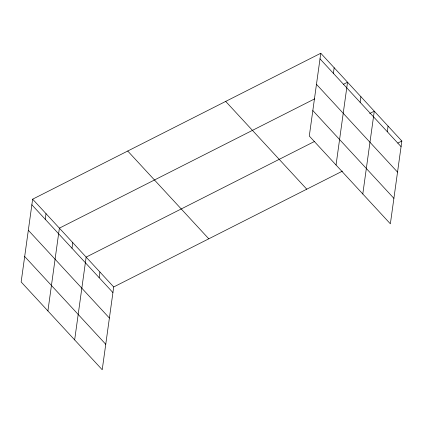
<?xml version="1.0" encoding="UTF-8"?>
<svg xmlns="http://www.w3.org/2000/svg" width="423" height="423" viewBox="0 0 423 423"><rect width="100%" height="100%" fill="white"/><g stroke="black" fill="none" stroke-linecap="round" stroke-linejoin="round"><path stroke-width="0.63" d="M32.64 199.18L21.15 281.967L102.218 369.75L113.708 286.963L32.64 199.18L320.782 53.25L401.85 141.033L390.36 223.82L309.292 136.037L320.782 53.25M45.235 219.278L46.012 213.663M47.905 310.937L59.389 228.15L314.686 98.855M71.989 248.243L72.767 242.633M74.654 339.907L86.144 257.115L314.352 141.541M99.146 277.652L99.923 272.042M333.377 73.343L334.159 67.733M336.047 165.007L347.532 82.215L343.502 84.262M360.132 102.313L360.909 96.703M362.797 193.972L374.286 111.186L369.676 113.517M387.288 131.717L388.071 126.107M113.708 286.963L342.493 171.093M397.816 143.074L401.85 141.033M320.005 58.86L401.073 146.644M316.467 84.33L397.535 172.113M312.83 110.567L393.898 198.35M225.692 101.404L306.765 189.187M127.725 151.022L208.793 238.805M31.857 204.79L112.93 292.573M28.325 230.26L109.393 318.043M24.682 256.502L105.755 344.285"/></g></svg>
